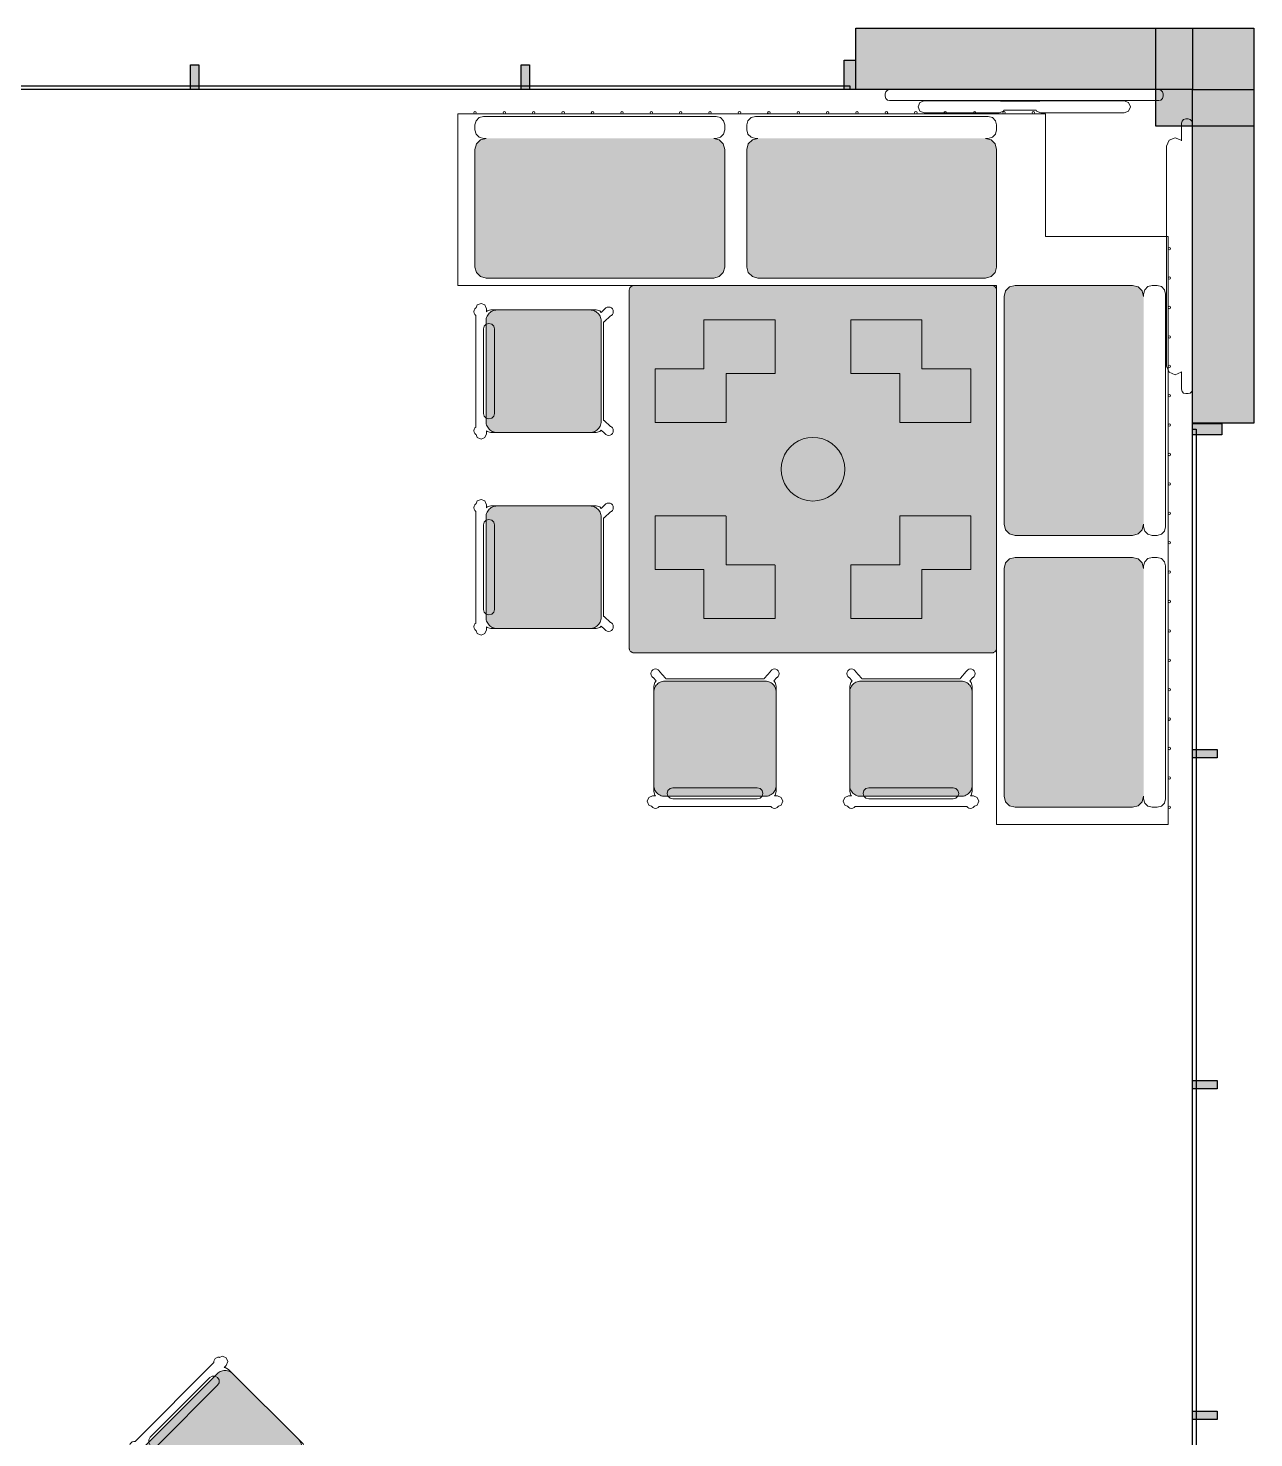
# Model space of a CAD drawing. Extents: x 2172.2 to 2210.6, y 415.3 to 458.1.
# Drawn here: x 2205.56 to 2210.56, y 431.29 to 437.04 of the extents above; entities that cross this region are included whole.
import ezdxf

# ---------------------------------------------------------------- set-up
doc = ezdxf.new("R2010")
doc.units = 0
for name, color, linetype, lineweight in [('AYAA_B2_BANQUETTES', 7, 'CONTINUOUS', 18), ('AYAA_B2_CHAIRS', 7, 'CONTINUOUS', 18), ('AYAA_B2_COLUMNS', 8, 'CONTINUOUS', 30), ('AYAA_B2_FINE_DETAIL', 8, 'CONTINUOUS', 9), ('AYAA_B2_GLAZING', 4, 'CONTINUOUS', 13), ('AYAA_B2_TABLES', 7, 'CONTINUOUS', 18), ('AYAA_B2_WALL_DECOR', 32, 'CONTINUOUS', 13), ('AYAA_B2_WALLS', 7, 'CONTINUOUS', 30)]:
    doc.layers.add(name, color=color, linetype=linetype, lineweight=lineweight)

# ---------------------------------------------------------------- blocks, each defined once
blk = doc.blocks.new('AYAA_B2_ARCHITECTURE')
at = {"layer": 'AYAA_B2_COLUMNS', "true_color": 0xc2b092}
blk.add_hatch(color=256, dxfattribs=at).paths.add_polyline_path([(20.561419, 3.041094), (20.561419, 2.641098), (20.161421, 2.641145), (20.161423, 3.041094)])
at = {"layer": 'AYAA_B2_WALLS', "true_color": 0xe4e1d8}
for points in [[(20.31142, 2.791096), (18.93642, 2.791096), (18.93642, 3.041096), (20.31142, 3.041096)], [(16.219419, 2.891096), (16.25342, 2.891096), (16.25342, 2.791096), (16.219419, 2.791096)], [(17.56942, 2.891096), (17.60342, 2.891096), (17.60342, 2.791096), (17.56942, 2.791096)], [(18.93442, 2.911096), (18.93442, 2.791096), (18.88842, 2.791096), (18.88842, 2.911096)], [(20.31142, 2.791096), (20.56142, 2.791096), (20.56142, 1.429485), (20.31142, 1.429485)], [(20.431419, 1.427485), (20.431419, 1.381485), (20.31142, 1.381485), (20.31142, 1.427485)], [(20.411421, 0.096485), (20.411421, 0.062485), (20.31142, 0.062485), (20.31142, 0.096485)], [(20.411421, -1.253515), (20.411421, -1.287515), (20.31142, -1.287515), (20.31142, -1.253515)], [(20.411421, -2.603515), (20.411421, -2.637515), (20.31142, -2.637515), (20.31142, -2.603515)]]:
    blk.add_hatch(color=256, dxfattribs=at).paths.add_polyline_path(points)
at = {"layer": 'AYAA_B2_COLUMNS', "linetype": 'CONTINUOUS', "lineweight": -2}
blk.add_lwpolyline([(20.561419, 3.041094), (20.561419, 2.641098), (20.161421, 2.641145), (20.161423, 3.041094)], close=True, dxfattribs=at)
at = {"layer": 'AYAA_B2_GLAZING', "linetype": 'CONTINUOUS', "lineweight": -2}
for points in [[(18.911421, 2.806096), (18.911421, 2.791096), (13.56142, 2.791096), (13.56142, 2.806096)], [(20.32642, -3.945515), (20.31142, -3.945515), (20.31142, 1.404485), (20.32642, 1.404485)]]:
    blk.add_lwpolyline(points, close=True, dxfattribs=at)
at = {"layer": 'AYAA_B2_WALLS', "linetype": 'CONTINUOUS', "lineweight": -2}
for points in [[(20.31142, 2.791096), (18.93642, 2.791096), (18.93642, 3.041096), (20.31142, 3.041096)], [(16.219419, 2.891096), (16.25342, 2.891096), (16.25342, 2.791096), (16.219419, 2.791096)], [(17.56942, 2.891096), (17.60342, 2.891096), (17.60342, 2.791096), (17.56942, 2.791096)], [(18.93442, 2.911096), (18.93442, 2.791096), (18.88842, 2.791096), (18.88842, 2.911096)], [(20.31142, 2.791096), (20.56142, 2.791096), (20.56142, 1.429485), (20.31142, 1.429485)], [(20.431419, 1.427485), (20.431419, 1.381485), (20.31142, 1.381485), (20.31142, 1.427485)], [(20.411421, 0.096485), (20.411421, 0.062485), (20.31142, 0.062485), (20.31142, 0.096485)], [(20.411421, -1.253515), (20.411421, -1.287515), (20.31142, -1.287515), (20.31142, -1.253515)], [(20.411421, -2.603515), (20.411421, -2.637515), (20.31142, -2.637515), (20.31142, -2.603515)]]:
    blk.add_lwpolyline(points, close=True, dxfattribs=at)
blk = doc.blocks.new('AYAA_B2_CHAIR_IVORY')
at = {"true_color": 0xeee6d3}
blk.add_hatch(color=256, dxfattribs=at).paths.add_polyline_path([(-0.247475, -0.204863), (-0.248872, -0.200013), (-0.249717, -0.195038), (-0.25, -0.19), (-0.25, 0.19), (-0.249717, 0.195038), (-0.248872, 0.200013), (-0.247475, 0.204863), (-0.245544, 0.209525), (-0.243103, 0.213941), (-0.240182, 0.218057), (-0.23682, 0.22182), (-0.233057, 0.225182), (-0.228941, 0.228103), (-0.224525, 0.230544), (-0.219863, 0.232475), (-0.215013, 0.233872), (-0.210038, 0.234717), (-0.205, 0.235), (0.205, 0.235), (0.210038, 0.234717), (0.215013, 0.233872), (0.219863, 0.232475), (0.224525, 0.230544), (0.228941, 0.228103), (0.233057, 0.225182), (0.23682, 0.22182), (0.240182, 0.218057), (0.243103, 0.213941), (0.245544, 0.209525), (0.247475, 0.204863), (0.248872, 0.200013), (0.249717, 0.195038), (0.25, 0.19), (0.25, -0.19), (0.249717, -0.195038), (0.248872, -0.200013), (0.247475, -0.204863), (0.245544, -0.209525), (0.243103, -0.213941), (0.240182, -0.218057), (0.23682, -0.22182), (0.233057, -0.225182), (0.228941, -0.228103), (0.224525, -0.230544), (0.219863, -0.232475), (0.215013, -0.233872), (0.210038, -0.234717), (0.205, -0.235), (-0.205, -0.235), (-0.210038, -0.234717), (-0.215013, -0.233872), (-0.219863, -0.232475), (-0.224525, -0.230544), (-0.228941, -0.228103), (-0.233057, -0.225182), (-0.23682, -0.22182), (-0.240182, -0.218057), (-0.243103, -0.213941), (-0.245544, -0.209525)])
at = {"color": 0, "linetype": 'CONTINUOUS', "lineweight": -2}
for points in [[(-0.255, -0.233), (-0.242972, -0.233), (-0.245992, -0.22998), (-0.25, -0.215), (-0.25, 0.215), (-0.245992, 0.22998), (-0.240149, 0.235823), (-0.252556, 0.249383), (-0.254118, 0.250179), (-0.258321, 0.254382), (-0.26102, 0.259679), (-0.26195, 0.26555), (-0.26102, 0.271421), (-0.258321, 0.276718), (-0.254118, 0.280921), (-0.248821, 0.28362), (-0.24295, 0.28455), (-0.237079, 0.28362), (-0.231782, 0.280921), (-0.227579, 0.276718), (-0.22608, 0.273776), (-0.20172, 0.24715), (-0.200943, 0.245), (0.200943, 0.245), (0.20172, 0.24715), (0.22608, 0.273776), (0.227579, 0.276718), (0.231782, 0.280921), (0.237079, 0.28362), (0.24295, 0.28455), (0.248821, 0.28362), (0.254118, 0.280921), (0.258321, 0.276718), (0.26102, 0.271421), (0.26195, 0.26555), (0.26102, 0.259679), (0.258321, 0.254382), (0.254118, 0.250179), (0.252556, 0.249383), (0.240149, 0.235823), (0.245992, 0.22998), (0.25, 0.215), (0.25, -0.215), (0.245992, -0.22998), (0.242972, -0.233), (0.255, -0.233), (0.270556, -0.239444), (0.277, -0.255), (0.270556, -0.270556), (0.259027, -0.275332), (0.258321, -0.276718), (0.254118, -0.280921), (0.248821, -0.28362), (0.24295, -0.28455), (0.237079, -0.28362), (0.231782, -0.280921), (0.227861, -0.277), (-0.227861, -0.277), (-0.231782, -0.280921), (-0.237079, -0.28362), (-0.24295, -0.28455), (-0.248821, -0.28362), (-0.254118, -0.280921), (-0.258321, -0.276718), (-0.259027, -0.275332), (-0.270556, -0.270556), (-0.277, -0.255), (-0.270556, -0.239444)], [(-0.247475, -0.204863), (-0.248872, -0.200013), (-0.249717, -0.195038), (-0.25, -0.19), (-0.25, 0.19), (-0.249717, 0.195038), (-0.248872, 0.200013), (-0.247475, 0.204863), (-0.245544, 0.209525), (-0.243103, 0.213941), (-0.240182, 0.218057), (-0.23682, 0.22182), (-0.233057, 0.225182), (-0.228941, 0.228103), (-0.224525, 0.230544), (-0.219863, 0.232475), (-0.215013, 0.233872), (-0.210038, 0.234717), (-0.205, 0.235), (0.205, 0.235), (0.210038, 0.234717), (0.215013, 0.233872), (0.219863, 0.232475), (0.224525, 0.230544), (0.228941, 0.228103), (0.233057, 0.225182), (0.23682, 0.22182), (0.240182, 0.218057), (0.243103, 0.213941), (0.245544, 0.209525), (0.247475, 0.204863), (0.248872, 0.200013), (0.249717, 0.195038), (0.25, 0.19), (0.25, -0.19), (0.249717, -0.195038), (0.248872, -0.200013), (0.247475, -0.204863), (0.245544, -0.209525), (0.243103, -0.213941), (0.240182, -0.218057), (0.23682, -0.22182), (0.233057, -0.225182), (0.228941, -0.228103), (0.224525, -0.230544), (0.219863, -0.232475), (0.215013, -0.233872), (0.210038, -0.234717), (0.205, -0.235), (-0.205, -0.235), (-0.210038, -0.234717), (-0.215013, -0.233872), (-0.219863, -0.232475), (-0.224525, -0.230544), (-0.228941, -0.228103), (-0.233057, -0.225182), (-0.23682, -0.22182), (-0.240182, -0.218057), (-0.243103, -0.213941), (-0.245544, -0.209525)], [(-0.183735, -0.203506), (-0.1725, -0.2005), (0.1725, -0.2005), (0.183735, -0.203506), (0.191994, -0.211765), (0.195, -0.223), (0.191994, -0.234235), (0.183735, -0.242494), (0.1725, -0.2455), (-0.1725, -0.2455), (-0.183735, -0.242494), (-0.191994, -0.234235), (-0.195, -0.223), (-0.191994, -0.211765)]]:
    blk.add_lwpolyline(points, close=True, dxfattribs=at)
blk = doc.blocks.new('AYAA_B2_L_CORNER_BANQUETTE')
at = {"true_color": 0xe8ddc8}
for points in [[(-0.825, 1.38), (-0.80253, 1.373988), (-0.786012, 1.357471), (-0.78, 1.335), (-0.78, 0.405), (-0.786012, 0.38253), (-0.802529, 0.366012), (-0.825, 0.36), (-1.305, 0.36), (-1.327471, 0.366012), (-1.343988, 0.38253), (-1.35, 0.405), (-1.35, 1.335), (-1.343988, 1.357471), (-1.327471, 1.373988), (-1.305, 1.38)], [(-0.825, 0.27), (-0.80253, 0.263988), (-0.786012, 0.24747), (-0.78, 0.225), (-0.78, -0.705), (-0.786012, -0.72747), (-0.802529, -0.743988), (-0.825, -0.75), (-1.305, -0.75), (-1.327471, -0.743988), (-1.343988, -0.72747), (-1.35, -0.705), (-1.35, 0.225), (-1.343988, 0.24747), (-1.327471, 0.263988), (-1.305, 0.27)], [(-0.72747, -0.786012), (-0.705, -0.78), (0.225, -0.78), (0.24747, -0.786012), (0.263988, -0.80253), (0.27, -0.825), (0.27, -1.305), (0.263988, -1.327471), (0.24747, -1.343988), (0.225, -1.35), (-0.705, -1.35), (-0.72747, -1.343988), (-0.743988, -1.327471), (-0.75, -1.305), (-0.75, -0.825), (-0.743988, -0.802529)], [(0.405, -0.78), (1.335, -0.78), (1.357471, -0.786012), (1.373988, -0.80253), (1.38, -0.825), (1.38, -1.305), (1.373988, -1.327471), (1.357471, -1.343988), (1.335, -1.35), (0.405, -1.35), (0.38253, -1.343988), (0.366012, -1.327471), (0.36, -1.305), (0.36, -0.825), (0.366012, -0.802529), (0.38253, -0.786012)]]:
    blk.add_hatch(color=256, dxfattribs=at).paths.add_polyline_path(points)
at = {"color": 0, "linetype": 'CONTINUOUS', "lineweight": -2}
for points in [[(-1.45, -0.9), (-1.45, -0.75), (-1.45, -0.66), (-1.45, -0.54), (-1.45, -0.42), (-1.45, -0.3), (-1.45, -0.18), (-1.45, -0.06), (-1.45, 0.06), (-1.45, 0.18), (-1.45, 0.3), (-1.45, 0.42), (-1.45, 0.54), (-1.45, 0.66), (-1.45, 0.78), (-1.45, 0.9), (-1.45, 1.02), (-1.45, 1.14), (-1.45, 1.26), (-1.45, 1.38), (-1.45, 1.45), (-0.75, 1.45), (-0.75, -0.75), (1.45, -0.75), (1.45, -1.45), (1.435, -1.45), (1.38, -1.45), (1.26, -1.45), (1.14, -1.45), (1.02, -1.45), (0.9, -1.45), (0.78, -1.45), (0.66, -1.45), (0.54, -1.45), (0.42, -1.45), (0.3, -1.45), (0.18, -1.45), (0.06, -1.45), (-0.06, -1.45), (-0.18, -1.45), (-0.3, -1.45), (-0.42, -1.45), (-0.54, -1.45), (-0.66, -1.45), (-0.75, -1.45), (-0.78, -1.45), (-0.9, -1.45), (-0.95, -1.45), (-0.95, -0.95), (-1.45, -0.95), (-1.45, -0.935)], [(-1.45, 1.38), (-1.451465, 1.376464), (-1.455, 1.375), (-1.458536, 1.376464), (-1.46, 1.38), (-1.458536, 1.383536), (-1.455, 1.385), (-1.451465, 1.383536)], [(-1.44, 1.345), (-1.435324, 1.362477), (-1.422477, 1.375324), (-1.405, 1.38), (-1.385, 1.38), (-1.367523, 1.375324), (-1.354676, 1.362477), (-1.35, 1.345), (-1.35, 1.335), (-1.343988, 1.357471), (-1.327471, 1.373988), (-1.305, 1.38), (-0.825, 1.38), (-0.80253, 1.373988), (-0.786012, 1.357471), (-0.78, 1.335), (-0.78, 0.405), (-0.786012, 0.38253), (-0.802529, 0.366012), (-0.825, 0.36), (-1.305, 0.36), (-1.327471, 0.366012), (-1.343988, 0.38253), (-1.35, 0.405), (-1.35, 0.395), (-1.354676, 0.377523), (-1.367523, 0.364676), (-1.385, 0.36), (-1.405, 0.36), (-1.422477, 0.364676), (-1.435324, 0.377523), (-1.44, 0.395)], [(-1.45, 1.26), (-1.451465, 1.256464), (-1.455, 1.255), (-1.458536, 1.256464), (-1.46, 1.26), (-1.458536, 1.263535), (-1.455, 1.265), (-1.451465, 1.263535)], [(-1.45, 1.14), (-1.451465, 1.136464), (-1.455, 1.135), (-1.458536, 1.136464), (-1.46, 1.14), (-1.458536, 1.143535), (-1.455, 1.145), (-1.451465, 1.143535)], [(-1.45, 1.02), (-1.451465, 1.016464), (-1.455, 1.015), (-1.458536, 1.016464), (-1.46, 1.02), (-1.458536, 1.023535), (-1.455, 1.025), (-1.451465, 1.023535)], [(-1.45, 0.9), (-1.451465, 0.896464), (-1.455, 0.895), (-1.458536, 0.896464), (-1.46, 0.9), (-1.458536, 0.903535), (-1.455, 0.905), (-1.451465, 0.903535)], [(-1.45, 0.78), (-1.451465, 0.776464), (-1.455, 0.775), (-1.458536, 0.776464), (-1.46, 0.78), (-1.458536, 0.783535), (-1.455, 0.785), (-1.451465, 0.783535)], [(-1.45, 0.66), (-1.451465, 0.656465), (-1.455, 0.655), (-1.458536, 0.656465), (-1.46, 0.66), (-1.458536, 0.663536), (-1.455, 0.665), (-1.451465, 0.663536)], [(-1.45, 0.54), (-1.451465, 0.536465), (-1.455, 0.535), (-1.458536, 0.536465), (-1.46, 0.54), (-1.458536, 0.543536), (-1.455, 0.545), (-1.451465, 0.543536)], [(-1.45, 0.42), (-1.451465, 0.416464), (-1.455, 0.415), (-1.458536, 0.416464), (-1.46, 0.42), (-1.458536, 0.423536), (-1.455, 0.425), (-1.451465, 0.423536)], [(-1.45, 0.3), (-1.451465, 0.296464), (-1.455, 0.295), (-1.458536, 0.296464), (-1.46, 0.3), (-1.458536, 0.303536), (-1.455, 0.305), (-1.451465, 0.303536)], [(-1.367523, 0.265324), (-1.354676, 0.252477), (-1.35, 0.235), (-1.35, 0.225), (-1.343988, 0.24747), (-1.327471, 0.263988), (-1.305, 0.27), (-0.825, 0.27), (-0.80253, 0.263988), (-0.786012, 0.24747), (-0.78, 0.225), (-0.78, -0.705), (-0.786012, -0.72747), (-0.802529, -0.743988), (-0.825, -0.75), (-1.305, -0.75), (-1.327471, -0.743988), (-1.343988, -0.72747), (-1.35, -0.705), (-1.35, -0.715), (-1.354676, -0.732477), (-1.367523, -0.745324), (-1.385, -0.75), (-1.405, -0.75), (-1.422477, -0.745324), (-1.435324, -0.732477), (-1.44, -0.715), (-1.44, 0.235), (-1.435324, 0.252477), (-1.422477, 0.265324), (-1.405, 0.27), (-1.385, 0.27)], [(-1.45, 0.18), (-1.451465, 0.176464), (-1.455, 0.175), (-1.458536, 0.176464), (-1.46, 0.18), (-1.458536, 0.183536), (-1.455, 0.185), (-1.451465, 0.183536)], [(-1.45, 0.06), (-1.451465, 0.056464), (-1.455, 0.055), (-1.458536, 0.056464), (-1.46, 0.06), (-1.458536, 0.063536), (-1.455, 0.065), (-1.451465, 0.063536)], [(-1.45, -0.06), (-1.451465, -0.063536), (-1.455, -0.065), (-1.458536, -0.063536), (-1.46, -0.06), (-1.458536, -0.056464), (-1.455, -0.055), (-1.451465, -0.056464)], [(-1.45, -0.18), (-1.451465, -0.183536), (-1.455, -0.185), (-1.458536, -0.183536), (-1.46, -0.18), (-1.458536, -0.176464), (-1.455, -0.175), (-1.451465, -0.176464)], [(-1.45, -0.3), (-1.451465, -0.303536), (-1.455, -0.305), (-1.458536, -0.303536), (-1.46, -0.3), (-1.458536, -0.296464), (-1.455, -0.295), (-1.451465, -0.296464)], [(-1.45, -0.42), (-1.451465, -0.423536), (-1.455, -0.425), (-1.458536, -0.423536), (-1.46, -0.42), (-1.458536, -0.416464), (-1.455, -0.415), (-1.451465, -0.416464)], [(-1.45, -0.54), (-1.451465, -0.543536), (-1.455, -0.545), (-1.458536, -0.543536), (-1.46, -0.54), (-1.458536, -0.536465), (-1.455, -0.535), (-1.451465, -0.536465)], [(-1.45, -0.66), (-1.451465, -0.663536), (-1.455, -0.665), (-1.458536, -0.663536), (-1.46, -0.66), (-1.458536, -0.656465), (-1.455, -0.655), (-1.451465, -0.656465)], [(-1.458536, -0.783535), (-1.46, -0.78), (-1.458536, -0.776464), (-1.455, -0.775), (-1.451465, -0.776464), (-1.45, -0.78), (-1.451465, -0.783535), (-1.455, -0.785)], [(-0.745324, -1.367523), (-0.732477, -1.354676), (-0.715, -1.35), (-0.705, -1.35), (-0.72747, -1.343988), (-0.743988, -1.327471), (-0.75, -1.305), (-0.75, -0.825), (-0.743988, -0.802529), (-0.72747, -0.786012), (-0.705, -0.78), (0.225, -0.78), (0.24747, -0.786012), (0.263988, -0.80253), (0.27, -0.825), (0.27, -1.305), (0.263988, -1.327471), (0.24747, -1.343988), (0.225, -1.35), (0.235, -1.35), (0.252477, -1.354676), (0.265324, -1.367523), (0.27, -1.385), (0.27, -1.405), (0.265324, -1.422477), (0.252477, -1.435324), (0.235, -1.44), (-0.715, -1.44), (-0.732477, -1.435324), (-0.745324, -1.422477), (-0.75, -1.405), (-0.75, -1.385)], [(0.377523, -1.354676), (0.395, -1.35), (0.405, -1.35), (0.38253, -1.343988), (0.366012, -1.327471), (0.36, -1.305), (0.36, -0.825), (0.366012, -0.802529), (0.38253, -0.786012), (0.405, -0.78), (1.335, -0.78), (1.357471, -0.786012), (1.373988, -0.80253), (1.38, -0.825), (1.38, -1.305), (1.373988, -1.327471), (1.357471, -1.343988), (1.335, -1.35), (1.345, -1.35), (1.362477, -1.354676), (1.375324, -1.367523), (1.38, -1.385), (1.38, -1.405), (1.375324, -1.422477), (1.362477, -1.435324), (1.345, -1.44), (0.395, -1.44), (0.377523, -1.435324), (0.364676, -1.422477), (0.36, -1.405), (0.36, -1.385), (0.364676, -1.367523)], [(-1.45, -0.9), (-1.451465, -0.903535), (-1.455, -0.905), (-1.458536, -0.903535), (-1.46, -0.9), (-1.458536, -0.896464), (-1.455, -0.895), (-1.451465, -0.896464)], [(-0.9, -1.45), (-0.896464, -1.451465), (-0.895, -1.455), (-0.896464, -1.458536), (-0.9, -1.46), (-0.903535, -1.458536), (-0.905, -1.455), (-0.903535, -1.451465)], [(-0.78, -1.45), (-0.776464, -1.451465), (-0.775, -1.455), (-0.776464, -1.458536), (-0.78, -1.46), (-0.783535, -1.458536), (-0.785, -1.455), (-0.783535, -1.451465)], [(-0.66, -1.45), (-0.656465, -1.451465), (-0.655, -1.455), (-0.656465, -1.458536), (-0.66, -1.46), (-0.663536, -1.458536), (-0.665, -1.455), (-0.663536, -1.451465)], [(-0.54, -1.45), (-0.536465, -1.451465), (-0.535, -1.455), (-0.536465, -1.458536), (-0.54, -1.46), (-0.543536, -1.458536), (-0.545, -1.455), (-0.543536, -1.451465)], [(-0.42, -1.45), (-0.416464, -1.451465), (-0.415, -1.455), (-0.416464, -1.458536), (-0.42, -1.46), (-0.423536, -1.458536), (-0.425, -1.455), (-0.423536, -1.451465)], [(-0.3, -1.45), (-0.296464, -1.451465), (-0.295, -1.455), (-0.296464, -1.458536), (-0.3, -1.46), (-0.303536, -1.458536), (-0.305, -1.455), (-0.303536, -1.451465)], [(-0.18, -1.45), (-0.176464, -1.451465), (-0.175, -1.455), (-0.176464, -1.458536), (-0.18, -1.46), (-0.183536, -1.458536), (-0.185, -1.455), (-0.183536, -1.451465)], [(-0.06, -1.45), (-0.056464, -1.451465), (-0.055, -1.455), (-0.056464, -1.458536), (-0.06, -1.46), (-0.063536, -1.458536), (-0.065, -1.455), (-0.063536, -1.451465)], [(0.06, -1.45), (0.063536, -1.451465), (0.065, -1.455), (0.063536, -1.458536), (0.06, -1.46), (0.056464, -1.458536), (0.055, -1.455), (0.056464, -1.451465)], [(0.18, -1.45), (0.183536, -1.451465), (0.185, -1.455), (0.183536, -1.458536), (0.18, -1.46), (0.176464, -1.458536), (0.175, -1.455), (0.176464, -1.451465)], [(0.3, -1.45), (0.303536, -1.451465), (0.305, -1.455), (0.303536, -1.458536), (0.3, -1.46), (0.296464, -1.458536), (0.295, -1.455), (0.296464, -1.451465)], [(0.42, -1.45), (0.423536, -1.451465), (0.425, -1.455), (0.423536, -1.458536), (0.42, -1.46), (0.416464, -1.458536), (0.415, -1.455), (0.416464, -1.451465)], [(0.54, -1.45), (0.543536, -1.451465), (0.545, -1.455), (0.543536, -1.458536), (0.54, -1.46), (0.536465, -1.458536), (0.535, -1.455), (0.536465, -1.451465)], [(0.66, -1.45), (0.663536, -1.451465), (0.665, -1.455), (0.663536, -1.458536), (0.66, -1.46), (0.656465, -1.458536), (0.655, -1.455), (0.656465, -1.451465)], [(0.78, -1.45), (0.783535, -1.451465), (0.785, -1.455), (0.783535, -1.458536), (0.78, -1.46), (0.776464, -1.458536), (0.775, -1.455), (0.776464, -1.451465)], [(0.9, -1.45), (0.903535, -1.451465), (0.905, -1.455), (0.903535, -1.458536), (0.9, -1.46), (0.896464, -1.458536), (0.895, -1.455), (0.896464, -1.451465)], [(1.02, -1.45), (1.023535, -1.451465), (1.025, -1.455), (1.023535, -1.458536), (1.02, -1.46), (1.016464, -1.458536), (1.015, -1.455), (1.016464, -1.451465)], [(1.14, -1.45), (1.143535, -1.451465), (1.145, -1.455), (1.143535, -1.458536), (1.14, -1.46), (1.136464, -1.458536), (1.135, -1.455), (1.136464, -1.451465)], [(1.26, -1.45), (1.263535, -1.451465), (1.265, -1.455), (1.263535, -1.458536), (1.26, -1.46), (1.256464, -1.458536), (1.255, -1.455), (1.256464, -1.451465)], [(1.38, -1.45), (1.383536, -1.451465), (1.385, -1.455), (1.383536, -1.458536), (1.38, -1.46), (1.376464, -1.458536), (1.375, -1.455), (1.376464, -1.451465)]]:
    blk.add_lwpolyline(points, close=True, dxfattribs=at)
blk = doc.blocks.new('AYAA_B2_L_CORNER_TABLE')
at = {"true_color": 0xefe8d6}
blk.add_hatch(color=256, dxfattribs=at).paths.add_polyline_path([(-0.744142, -0.744142), (-0.745867, -0.742175), (-0.747321, -0.74), (-0.748478, -0.737654), (-0.749319, -0.735176), (-0.749829, -0.732611), (-0.75, -0.73), (-0.75, 0.73), (-0.749829, 0.732611), (-0.749319, 0.735176), (-0.748478, 0.737654), (-0.747321, 0.74), (-0.745867, 0.742175), (-0.744142, 0.744142), (-0.742175, 0.745867), (-0.74, 0.747321), (-0.737654, 0.748478), (-0.735176, 0.749319), (-0.732611, 0.749829), (-0.73, 0.75), (0.73, 0.75), (0.732611, 0.749829), (0.735176, 0.749319), (0.737654, 0.748478), (0.74, 0.747321), (0.742175, 0.745867), (0.744142, 0.744142), (0.745867, 0.742175), (0.747321, 0.74), (0.748478, 0.737654), (0.749319, 0.735176), (0.749829, 0.732611), (0.75, 0.73), (0.75, -0.73), (0.749829, -0.732611), (0.749319, -0.735176), (0.748478, -0.737654), (0.747321, -0.74), (0.745867, -0.742175), (0.744142, -0.744142), (0.742175, -0.745867), (0.74, -0.747321), (0.737654, -0.748478), (0.735176, -0.749319), (0.732611, -0.749829), (0.73, -0.75), (-0.73, -0.75), (-0.732611, -0.749829), (-0.735176, -0.749319), (-0.737654, -0.748478), (-0.74, -0.747321), (-0.742175, -0.745867)])
at = {"color": 0, "linetype": 'CONTINUOUS', "lineweight": -2}
blk.add_lwpolyline([(-0.75, 0.73), (-0.749829, 0.732611), (-0.749319, 0.735176), (-0.748478, 0.737654), (-0.747321, 0.74), (-0.745867, 0.742175), (-0.744142, 0.744142), (-0.742175, 0.745867), (-0.74, 0.747321), (-0.737654, 0.748478), (-0.735176, 0.749319), (-0.732611, 0.749829), (-0.73, 0.75), (0.73, 0.75), (0.732611, 0.749829), (0.735176, 0.749319), (0.737654, 0.748478), (0.74, 0.747321), (0.742175, 0.745867), (0.744142, 0.744142), (0.745867, 0.742175), (0.747321, 0.74), (0.748478, 0.737654), (0.749319, 0.735176), (0.749829, 0.732611), (0.75, 0.73), (0.75, -0.73), (0.749829, -0.732611), (0.749319, -0.735176), (0.748478, -0.737654), (0.747321, -0.74), (0.745867, -0.742175), (0.744142, -0.744142), (0.742175, -0.745867), (0.74, -0.747321), (0.737654, -0.748478), (0.735176, -0.749319), (0.732611, -0.749829), (0.73, -0.75), (-0.73, -0.75), (-0.732611, -0.749829), (-0.735176, -0.749319), (-0.737654, -0.748478), (-0.74, -0.747321), (-0.742175, -0.745867), (-0.744142, -0.744142), (-0.745867, -0.742175), (-0.747321, -0.74), (-0.748478, -0.737654), (-0.749319, -0.735176), (-0.749829, -0.732611), (-0.75, -0.73)], close=True, dxfattribs=at)
at = {"layer": 'AYAA_B2_FINE_DETAIL', "linetype": 'CONTINUOUS', "lineweight": -2}
for points in [[(-0.643, 0.41), (-0.445, 0.41), (-0.445, 0.608), (-0.444733, 0.608999), (-0.443999, 0.609733), (-0.443, 0.61), (-0.157, 0.61), (-0.156001, 0.609733), (-0.155267, 0.608999), (-0.155, 0.608), (-0.155, 0.392), (-0.155267, 0.391001), (-0.156001, 0.390267), (-0.157, 0.39), (-0.355, 0.39), (-0.355, 0.192), (-0.355267, 0.191001), (-0.356001, 0.190267), (-0.357, 0.19), (-0.643, 0.19), (-0.643999, 0.190267), (-0.644733, 0.191001), (-0.645, 0.192), (-0.645, 0.408), (-0.644733, 0.408999), (-0.643999, 0.409733)], [(0.443, 0.61), (0.443999, 0.609733), (0.444733, 0.608999), (0.445, 0.608), (0.445, 0.41), (0.643, 0.41), (0.643999, 0.409733), (0.644733, 0.408999), (0.645, 0.408), (0.645, 0.192), (0.644733, 0.191001), (0.643999, 0.190267), (0.643, 0.19), (0.357, 0.19), (0.356001, 0.190267), (0.355267, 0.191001), (0.355, 0.192), (0.355, 0.39), (0.157, 0.39), (0.156001, 0.390267), (0.155267, 0.391001), (0.155, 0.392), (0.155, 0.608), (0.155267, 0.608999), (0.156001, 0.609733), (0.157, 0.61)], [(-0.123637, 0.040172), (-0.115831, 0.059019), (-0.105172, 0.076412), (-0.091924, 0.091924), (-0.076412, 0.105172), (-0.059019, 0.115831), (-0.040172, 0.123637), (-0.020336, 0.128399), (0, 0.13), (0.020336, 0.128399), (0.040172, 0.123637), (0.059019, 0.115831), (0.076412, 0.105172), (0.091924, 0.091924), (0.105172, 0.076412), (0.115831, 0.059019), (0.123637, 0.040172), (0.128399, 0.020336), (0.13, 0), (0.128399, -0.020336), (0.123637, -0.040172), (0.115831, -0.059019), (0.105172, -0.076412), (0.091924, -0.091924), (0.076412, -0.105172), (0.059019, -0.115831), (0.040172, -0.123637), (0.020336, -0.128399), (0, -0.13), (-0.020336, -0.128399), (-0.040172, -0.123637), (-0.059019, -0.115831), (-0.076412, -0.105172), (-0.091924, -0.091924), (-0.105172, -0.076412), (-0.115831, -0.059019), (-0.123637, -0.040172), (-0.128399, -0.020336), (-0.13, 0), (-0.128399, 0.020336)], [(-0.356001, -0.190267), (-0.355267, -0.191001), (-0.355, -0.192), (-0.355, -0.39), (-0.157, -0.39), (-0.156001, -0.390267), (-0.155267, -0.391001), (-0.155, -0.392), (-0.155, -0.608), (-0.155267, -0.608999), (-0.156001, -0.609733), (-0.157, -0.61), (-0.443, -0.61), (-0.443999, -0.609733), (-0.444733, -0.608999), (-0.445, -0.608), (-0.445, -0.41), (-0.643, -0.41), (-0.643999, -0.409733), (-0.644733, -0.408999), (-0.645, -0.408), (-0.645, -0.192), (-0.644733, -0.191001), (-0.643999, -0.190267), (-0.643, -0.19), (-0.357, -0.19)], [(0.155267, -0.391001), (0.156001, -0.390267), (0.157, -0.39), (0.355, -0.39), (0.355, -0.192), (0.355267, -0.191001), (0.356001, -0.190267), (0.357, -0.19), (0.643, -0.19), (0.643999, -0.190267), (0.644733, -0.191001), (0.645, -0.192), (0.645, -0.408), (0.644733, -0.408999), (0.643999, -0.409733), (0.643, -0.41), (0.445, -0.41), (0.445, -0.608), (0.444733, -0.608999), (0.443999, -0.609733), (0.443, -0.61), (0.157, -0.61), (0.156001, -0.609733), (0.155267, -0.608999), (0.155, -0.608), (0.155, -0.392)]]:
    blk.add_lwpolyline(points, close=True, dxfattribs=at)
blk = doc.blocks.new('AYAA_B2_UNIQUE_WALL_COMPOSITION_14')
at = {"color": 0, "linetype": 'CONTINUOUS', "lineweight": -2}
for points in [[(-0.558488, -0.001905), (-0.5495, 0.0005), (0.5495, 0.0005), (0.558488, -0.001905), (0.565095, -0.008512), (0.5675, -0.0175), (0.5675, -0.0265), (0.565095, -0.035488), (0.558488, -0.042095), (0.5495, -0.0445), (-0.5495, -0.0445), (-0.558488, -0.042095), (-0.565095, -0.035488), (-0.5675, -0.0265), (-0.5675, -0.0175), (-0.565095, -0.008512)], [(-0.4086, -0.095), (-0.426278, -0.087678), (-0.4336, -0.07), (-0.426278, -0.052322), (-0.4086, -0.045), (-0.10215, -0.045), (-0.097325, -0.047), (0.063271, -0.047), (0.0681, -0.045), (0.4086, -0.045), (0.426265, -0.052322), (0.433583, -0.07), (0.426265, -0.087678), (0.4086, -0.095), (0.0681, -0.095), (0.050422, -0.087678), (0.048484, -0.083), (-0.082548, -0.083), (-0.084485, -0.087678), (-0.10215, -0.095)]]:
    blk.add_lwpolyline(points, close=True, dxfattribs=at)
blk = doc.blocks.new('AYAA_B2_UNIQUE_WALL_COMPOSITION_15')
at = {"color": 0, "linetype": 'CONTINUOUS', "lineweight": -2}
blk.add_lwpolyline([(-0.47158, -0.0445), (-0.542805, -0.0445), (-0.551794, -0.042095), (-0.558401, -0.035488), (-0.560805, -0.0265), (-0.560805, -0.0175), (-0.558401, -0.008512), (-0.551794, -0.001905), (-0.542805, 0.0005), (0.542805, 0.0005), (0.551794, -0.001905), (0.558401, -0.008512), (0.560805, -0.0175), (0.560805, -0.0265), (0.558401, -0.035488), (0.551794, -0.042095), (0.542805, -0.0445), (0.471559, -0.0445), (0.47337, -0.045251), (0.483611, -0.07), (0.47337, -0.094749), (0.448644, -0.105), (-0.448644, -0.105), (-0.473393, -0.094749), (-0.483644, -0.07), (-0.473393, -0.045251)], close=True, dxfattribs=at)

msp = doc.modelspace()

# ---------------------------------------------------------------- block references
at = {"layer": 'AYAA_B2_BANQUETTES', "linetype": 'CONTINUOUS', "rotation": -179.99999499104388}
msp.add_blockref('AYAA_B2_L_CORNER_BANQUETTE', (2208.7614, 435.2411), dxfattribs=at)
at = {"layer": 'AYAA_B2_CHAIRS', "linetype": 'CONTINUOUS', "rotation": -89.9999956742889}
for p in [(2207.6614, 435.6411), (2207.6614, 434.8411)]:
    msp.add_blockref('AYAA_B2_CHAIR_IVORY', p, dxfattribs=at)
at = {"layer": 'AYAA_B2_CHAIRS', "linetype": 'CONTINUOUS'}
for p in [(2208.3614, 434.1411), (2209.1614, 434.1411)]:
    msp.add_blockref('AYAA_B2_CHAIR_IVORY', p, dxfattribs=at)
at = {"layer": 'AYAA_B2_CHAIRS', "linetype": 'CONTINUOUS', "xscale": 0.9999999407388813, "yscale": -0.9999999407388812, "rotation": 44.999997585163314}
msp.add_blockref('AYAA_B2_CHAIR_IVORY', (2206.3504, 431.2382), dxfattribs=at)
at = {"layer": 'AYAA_B2_TABLES', "linetype": 'CONTINUOUS', "rotation": -179.99999499104388}
msp.add_blockref('AYAA_B2_L_CORNER_TABLE', (2208.7614, 435.2411), dxfattribs=at)
at = {"layer": 'AYAA_B2_WALL_DECOR', "linetype": 'CONTINUOUS'}
msp.add_blockref('AYAA_B2_UNIQUE_WALL_COMPOSITION_14', (2209.6239, 436.7901), dxfattribs=at)
at = {"layer": 'AYAA_B2_WALL_DECOR', "linetype": 'CONTINUOUS', "rotation": -90.00000250447806}
msp.add_blockref('AYAA_B2_UNIQUE_WALL_COMPOSITION_15', (2210.3104, 436.1103), dxfattribs=at)
at = {"layer": 'AYAA_B2_WALLS'}
msp.add_blockref('AYAA_B2_ARCHITECTURE', (2190, 434), dxfattribs=at)

doc.saveas('drawing.dxf')
